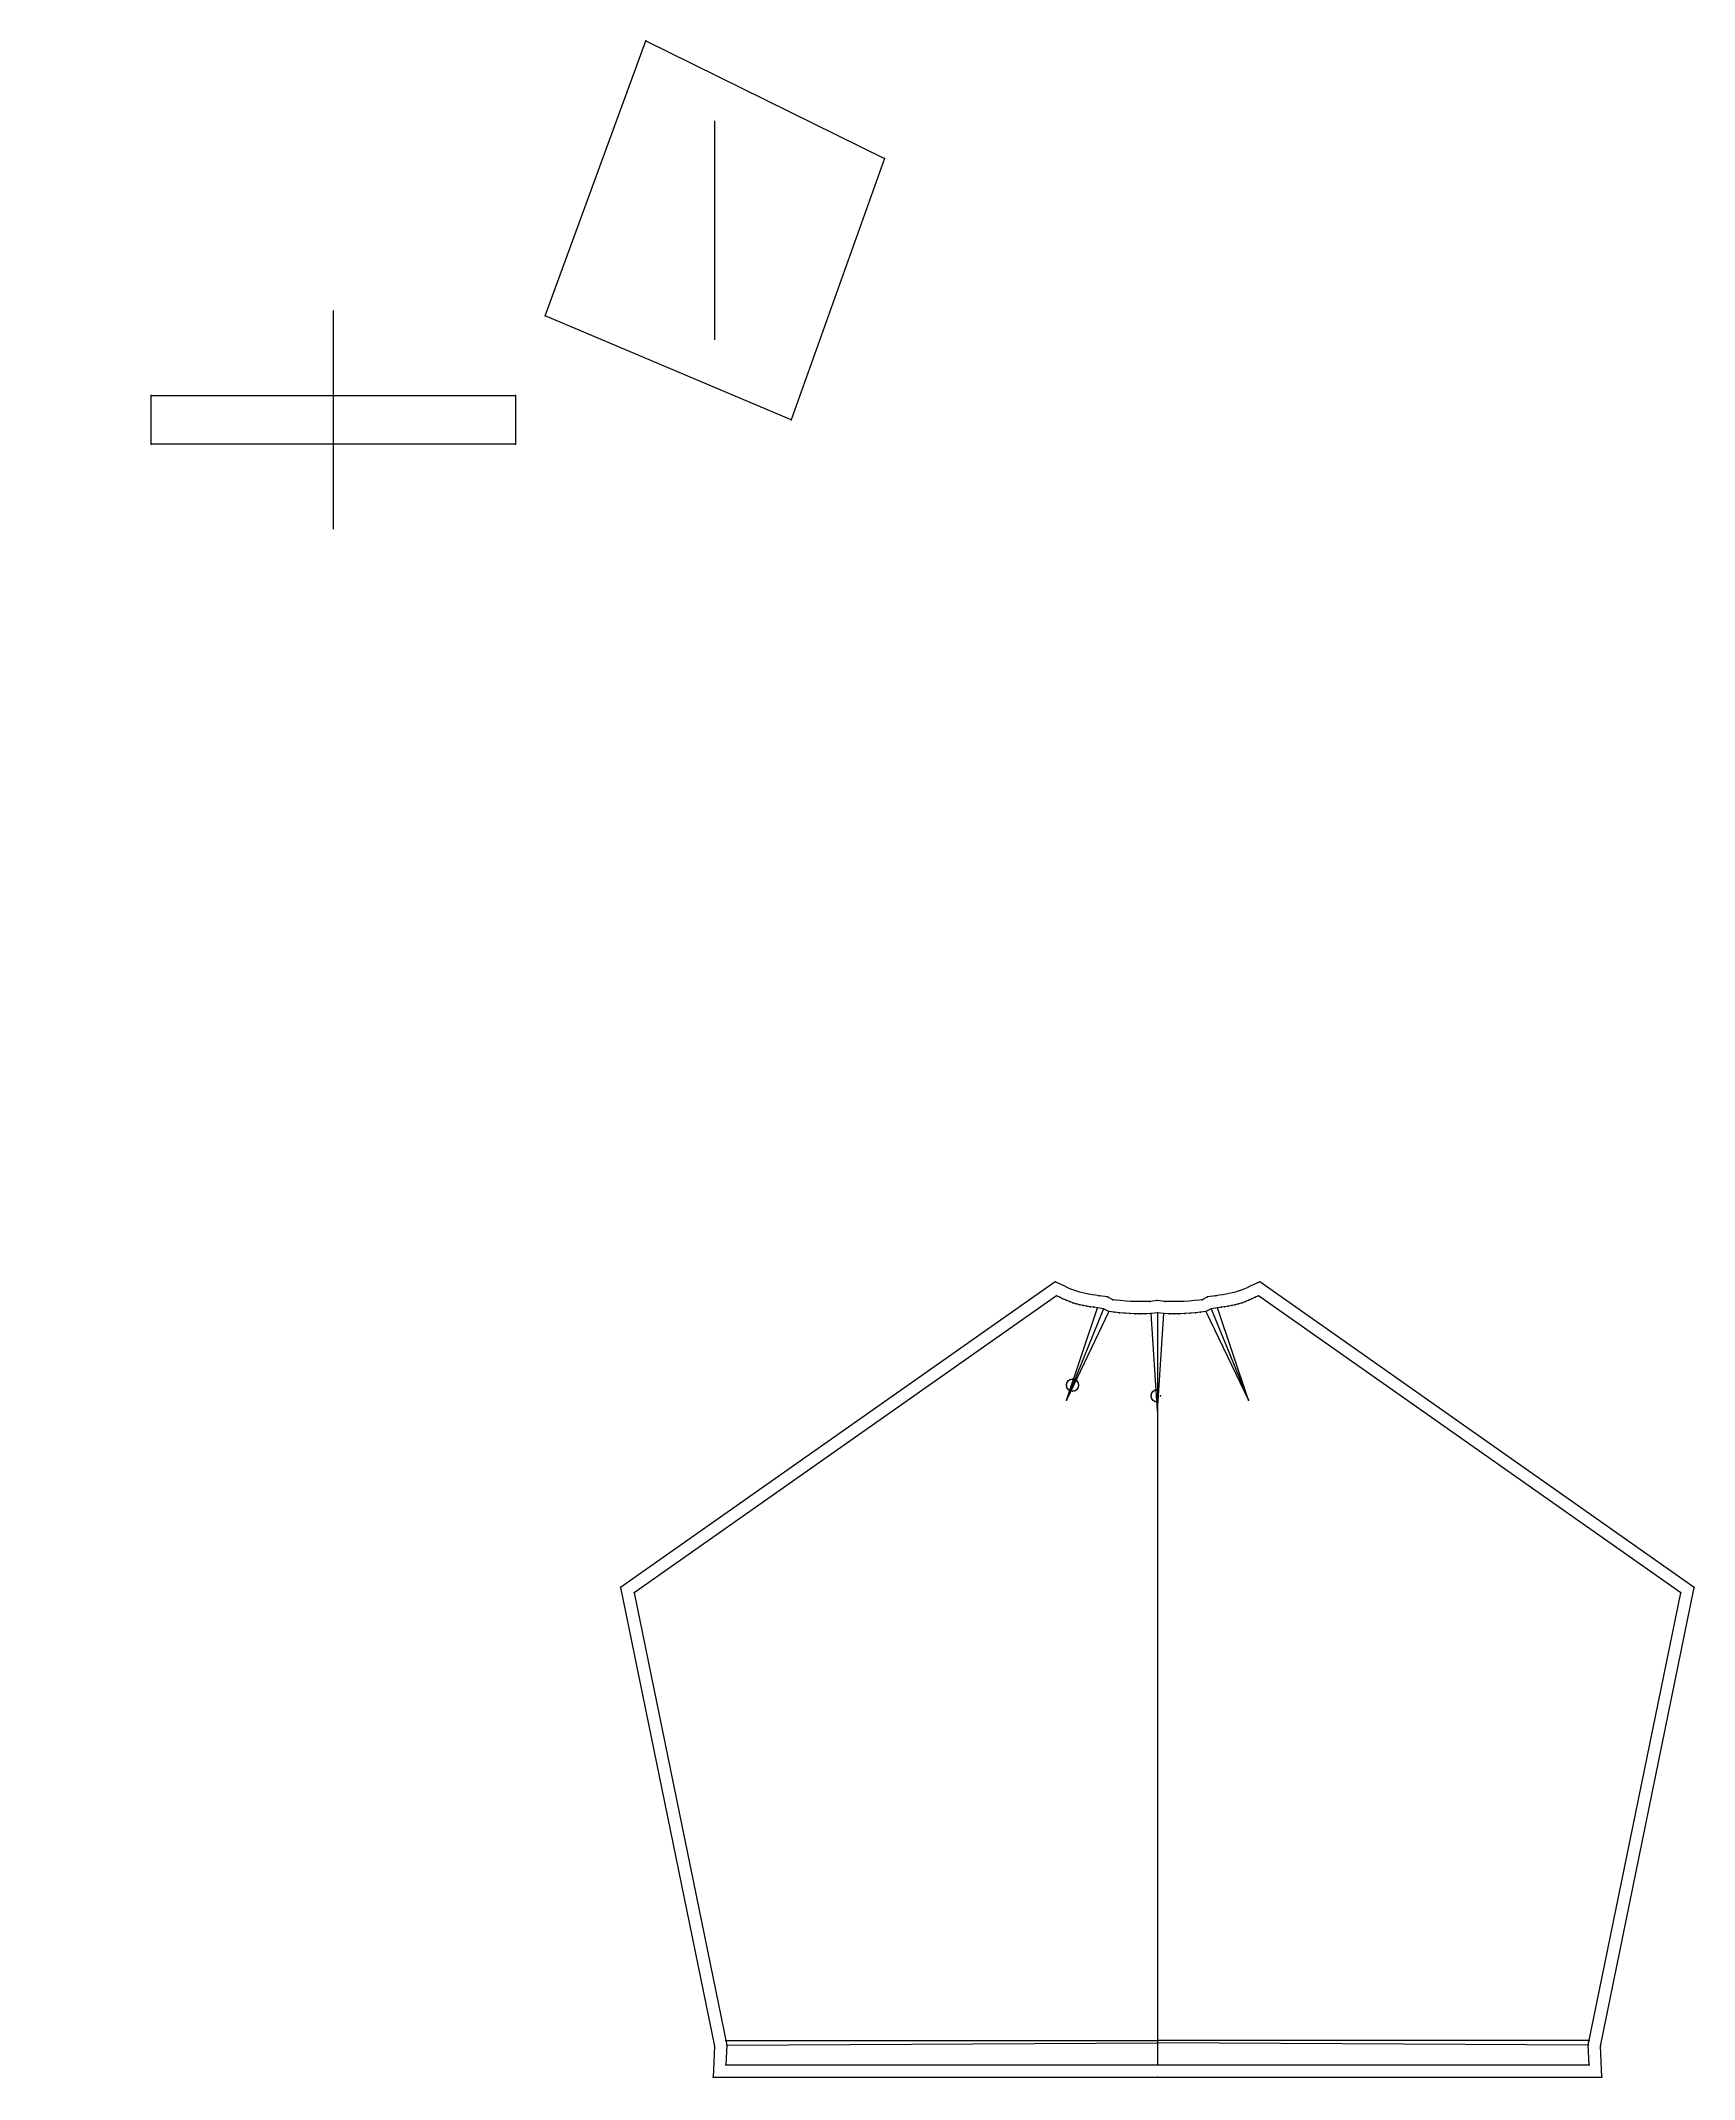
# Model space of a CAD drawing. Extents: x -1492 to 2395, y 0 to 4741.
# Drawn here: x 623 to 1984, y 761 to 2438 of the extents above; entities that cross this region are included whole.
import ezdxf

# ---------------------------------------------------------------- set-up
doc = ezdxf.new("R2010")
doc.units = 0

# ---------------------------------------------------------------- blocks, each defined once
blk = doc.blocks.new('LHS Elbow Patch_M')
at = {"layer": '1'}
blk.add_lwpolyline([(1240.974854, 2126.13208), (1038.519043, 2211.697754), (1121.336182, 2438.184082), (1317.907227, 2341.219971)], close=True, dxfattribs=at)
at = {"layer": '2'}
for p in [(1121.336182, 2438.184082), (1317.907227, 2341.219971), (1038.519043, 2211.697754), (1240.974854, 2126.13208)]:
    blk.add_point(p, dxfattribs=at)
at = {"layer": '7'}
blk.add_line((1178.213135, 2192.158203), (1178.213135, 2372.158203), dxfattribs=at)
blk = doc.blocks.new('Back Lining_1_M')
at = {"layer": '1'}
blk.add_lwpolyline([(1542.508789, 772.294861), (1897.872437, 772.2948), (1897.1073, 788.558716), (1973.356812, 1160.8302), (1625.698608, 1405.286133), (1623.015137, 1404.045898), (1620.325684, 1402.829346), (1617.622925, 1401.659668), (1614.899658, 1400.560303), (1612.14856, 1399.554443), (1609.362183, 1398.665405), (1606.512573, 1397.903076), (1603.629028, 1397.260254), (1600.718018, 1396.712769), (1597.786133, 1396.236816), (1594.839722, 1395.80835), (1591.885498, 1395.40332), (1586.844604, 1394.668213), (1582.39978, 1392.288452), (1578.081421, 1391.804077), (1573.762939, 1391.355469), (1569.44104, 1390.978027), (1565.112427, 1390.707397), (1560.771729, 1390.567261), (1556.427612, 1390.534424), (1552.079956, 1390.572998), (1547.729126, 1390.647217), (1542.508667, 1391.355103), (1537.28833, 1390.647217), (1532.9375, 1390.572998), (1528.589966, 1390.534424), (1524.245728, 1390.567139), (1519.905029, 1390.707275), (1515.576538, 1390.977905), (1511.254639, 1391.355347), (1506.936157, 1391.804077), (1502.617676, 1392.288452), (1498.172852, 1394.668213), (1493.13208, 1395.40332), (1490.177856, 1395.80835), (1487.231445, 1396.236816), (1484.299561, 1396.712769), (1481.38855, 1397.260254), (1478.505005, 1397.903076), (1475.655273, 1398.665405), (1472.869019, 1399.554443), (1470.117798, 1400.560303), (1467.394531, 1401.659668), (1464.691895, 1402.829346), (1462.002441, 1404.045898), (1459.318848, 1405.286133), (1111.660889, 1160.829956), (1187.9104, 788.558716), (1187.145264, 772.294678)], close=True, dxfattribs=at)
at = {"layer": '13'}
for p in [(1612.398071, 1331.761963), (1545.144043, 1322.949951)]:
    blk.add_point(p, dxfattribs=at)
at = {"layer": '14'}
blk.add_lwpolyline([(1542.508789, 762.294861), (1908.353882, 762.2948), (1907.154907, 787.778076), (1984.46814, 1165.241943), (1626.735352, 1416.781738), (1618.855591, 1413.139893), (1616.281738, 1411.975586), (1613.764893, 1410.886353), (1611.309448, 1409.89502), (1608.910767, 1409.018066), (1606.547852, 1408.26416), (1604.130981, 1407.617554), (1601.619263, 1407.057617), (1598.987671, 1406.562744), (1596.266113, 1406.12085), (1593.448242, 1405.71106), (1590.482544, 1405.304565), (1583.668701, 1404.310791), (1579.374512, 1402.011719), (1577.021606, 1401.747803), (1572.805298, 1401.309814), (1568.694092, 1400.950806), (1564.639038, 1400.697266), (1560.575928, 1400.56604), (1556.43335, 1400.53479), (1552.204956, 1400.572266), (1548.488892, 1400.635742), (1542.508545, 1401.446655), (1536.528564, 1400.635742), (1532.812378, 1400.572266), (1528.583984, 1400.53479), (1524.441406, 1400.565918), (1520.37854, 1400.697144), (1516.323486, 1400.950684), (1512.207397, 1401.310059), (1508.02124, 1401.745117), (1505.6427, 1402.011963), (1501.348755, 1404.310913), (1494.537231, 1405.304199), (1491.569458, 1405.71106), (1488.751465, 1406.120972), (1486.029785, 1406.562744), (1483.398438, 1407.057617), (1480.885742, 1407.617798), (1478.468628, 1408.264404), (1476.107788, 1409.0177), (1473.709106, 1409.894653), (1471.252075, 1410.886597), (1468.736572, 1411.97522), (1466.168579, 1413.136841), (1458.281738, 1416.781738), (1100.549683, 1165.241699), (1177.862549, 787.778564), (1176.663696, 762.294678), (1542.508789, 762.294861)], close=True, dxfattribs=at)
at = {"layer": '2'}
for p in [(1458.281738, 1416.781738), (1626.735352, 1416.781738), (1459.318848, 1405.286133), (1493.13208, 1395.40332), (1493.13208, 1395.403076), (1494.537231, 1405.304199), (1498.172729, 1394.668091), (1498.172852, 1394.668213), (1501.348755, 1404.310913), (1505.6427, 1402.011963), (1536.528564, 1400.635742), (1542.508545, 1401.446655), (1548.488892, 1400.635742), (1579.374512, 1402.011719), (1583.668701, 1404.310791), (1586.844604, 1394.668213), (1586.844604, 1394.668091), (1590.482544, 1405.304565), (1591.885254, 1395.403076), (1591.885498, 1395.40332), (1625.698608, 1405.286133), (1502.617676, 1392.288452), (1502.617798, 1392.288208), (1537.28833, 1390.647217), (1537.28833, 1390.646973), (1542.508545, 1391.354858), (1542.508667, 1391.355103), (1542.508667, 1391.35498), (1542.508667, 1391.35498), (1542.508789, 1391.354858), (1547.729004, 1390.646973), (1547.729126, 1390.647217), (1582.399536, 1392.288208), (1582.39978, 1392.288452), (1467.619385, 1331.761963), (1472.619019, 1336.762085), (1472.619019, 1336.762085), (1472.619385, 1326.761963), (1477.619141, 1331.761963), (1542.508545, 1328.003906), (1467.619263, 1319.523682), (1467.619385, 1319.523682), (1537.237915, 1322.949951), (1542.508301, 1310.658081), (1542.508423, 1310.658081), (1542.508667, 1317.896118), (1542.508911, 1310.658081), (1542.509033, 1310.658081), (1617.397949, 1319.523682), (1617.398071, 1319.523682), (1100.549683, 1165.241699), (1111.660889, 1160.829956), (1973.356812, 1160.8302), (1984.46814, 1165.241943), (1187.14502, 792.2948), (1187.909912, 788.558838), (1187.9104, 788.558716), (1542.508545, 790.42688), (1542.508667, 792.295044), (1542.508667, 792.295044), (1542.508789, 790.42688), (1897.1073, 788.558716), (1897.1073, 788.558716), (1897.872314, 792.2948), (1177.862549, 787.778564), (1187.145264, 772.294678), (1542.508545, 772.294861), (1542.508789, 772.294861), (1542.508789, 772.294861), (1897.872437, 772.2948), (1907.154907, 787.778076), (1176.663696, 762.294678), (1542.508789, 762.294861), (1542.508789, 762.294861), (1908.353882, 762.2948)]:
    blk.add_point(p, dxfattribs=at)
at = {"layer": '3'}
for p in [(1462.002441, 1404.045898), (1464.691895, 1402.829346), (1467.394531, 1401.659668), (1470.117798, 1400.560303), (1472.869019, 1399.554443), (1475.655273, 1398.665405), (1478.505005, 1397.903076), (1481.38855, 1397.260254), (1484.299561, 1396.712769), (1487.231445, 1396.236816), (1490.177856, 1395.80835), (1594.839722, 1395.80835), (1597.786133, 1396.236816), (1600.718018, 1396.712769), (1603.629028, 1397.260254), (1606.512573, 1397.903076), (1609.362183, 1398.665405), (1612.14856, 1399.554443), (1614.899658, 1400.560303), (1617.622925, 1401.659668), (1620.325684, 1402.829346), (1623.015137, 1404.045898), (1506.936157, 1391.804077), (1511.254639, 1391.355347), (1515.576538, 1390.977905), (1519.905029, 1390.707275), (1524.245728, 1390.567139), (1528.589966, 1390.534424), (1532.9375, 1390.572998), (1552.079956, 1390.572998), (1556.427612, 1390.534424), (1560.771729, 1390.567261), (1565.112427, 1390.707397), (1569.44104, 1390.978027), (1573.762939, 1391.355469), (1578.081421, 1391.804077), (1467.999878, 1333.675293), (1467.999878, 1329.848389), (1469.083862, 1335.297363), (1469.083862, 1328.226318), (1470.705933, 1336.381104), (1470.705933, 1327.142334), (1474.532593, 1336.381104), (1474.532593, 1327.142334), (1476.154663, 1335.297363), (1476.154663, 1328.226318), (1477.238647, 1333.675293), (1477.238647, 1329.848389), (1538.702515, 1326.485352), (1540.324585, 1327.569092), (1537.61853, 1324.863281), (1537.61853, 1321.036377), (1538.702515, 1319.414307), (1540.324585, 1318.330322)]:
    blk.add_point(p, dxfattribs=at)
at = {"layer": '7'}
blk.add_line((1542.508789, 1178.790405), (1542.508789, 998.790405), dxfattribs=at)
at = {"layer": '8'}
for points in [[(1498.172729, 1394.668091), (1467.619263, 1319.523682)], [(1502.617798, 1392.288208), (1467.619385, 1319.523682), (1493.13208, 1395.403076)], [(1582.399536, 1392.288208), (1617.397949, 1319.523682), (1591.885254, 1395.403076)], [(1586.844604, 1394.668091), (1617.398071, 1319.523682)], [(1542.508911, 1310.658081), (1537.28833, 1390.646973)], [(1542.508545, 1391.354858), (1542.508301, 1310.658081)], [(1542.508423, 1310.658081), (1547.729004, 1390.646973)], [(1542.508667, 1391.35498), (1542.508545, 772.294861)], [(1542.508667, 1391.35498), (1542.508789, 772.294861)], [(1542.508789, 1391.354858), (1542.509033, 1310.658081)], [(1542.508667, 1317.896118), (1540.324585, 1318.330322), (1538.702515, 1319.414307), (1537.61853, 1321.036377), (1537.237915, 1322.949951), (1537.61853, 1324.863281), (1538.702515, 1326.485352), (1540.324585, 1327.569092), (1542.508545, 1328.003906)], [(1187.14502, 792.2948), (1542.508667, 792.295044)], [(1187.909912, 788.558838), (1542.508545, 790.42688)], [(1897.872314, 792.2948), (1542.508667, 792.295044)], [(1897.1073, 788.558716), (1542.508789, 790.42688)]]:
    blk.add_lwpolyline(points, dxfattribs=at)
blk.add_lwpolyline([(1472.619019, 1336.762085), (1474.532593, 1336.381104), (1476.154663, 1335.297363), (1477.238647, 1333.675293), (1477.619141, 1331.761963), (1477.238647, 1329.848389), (1476.154663, 1328.226318), (1474.532593, 1327.142334), (1472.619385, 1326.761963), (1470.705933, 1327.142334), (1469.083862, 1328.226318), (1467.999878, 1329.848389), (1467.619385, 1331.761963), (1467.999878, 1333.675293), (1469.083862, 1335.297363), (1470.705933, 1336.381104), (1472.619019, 1336.762085)], close=True, dxfattribs=at)
for p in [(1467.619385, 1331.761963), (1472.619019, 1336.762085), (1472.619019, 1336.762085), (1472.619385, 1326.761963), (1477.619141, 1331.761963), (1542.508545, 1328.003906), (1537.237915, 1322.949951), (1542.508667, 1317.896118)]:
    blk.add_text('# 39', height=0.25, dxfattribs=at).set_placement(p)
blk = doc.blocks.new('L Elastic Hem_M')
at = {"layer": '1'}
blk.add_lwpolyline([(1014.031006, 2106.13208), (714.031006, 2106.13208), (714.031006, 2146.13208), (1014.031006, 2146.13208)], close=True, dxfattribs=at)
at = {"layer": '2'}
for p in [(714.031006, 2146.13208), (1014.031006, 2146.13208), (714.031006, 2106.13208), (1014.031006, 2106.13208)]:
    blk.add_point(p, dxfattribs=at)
at = {"layer": '7'}
blk.add_line((864.031006, 2036.13208), (864.031006, 2216.13208), dxfattribs=at)

msp = doc.modelspace()

# ---------------------------------------------------------------- block references
at = {"layer": '1'}
for name in ['LHS Elbow Patch_M', 'L Elastic Hem_M', 'Back Lining_1_M']:
    msp.add_blockref(name, (0, 0), dxfattribs=at)

doc.saveas('drawing.dxf')
